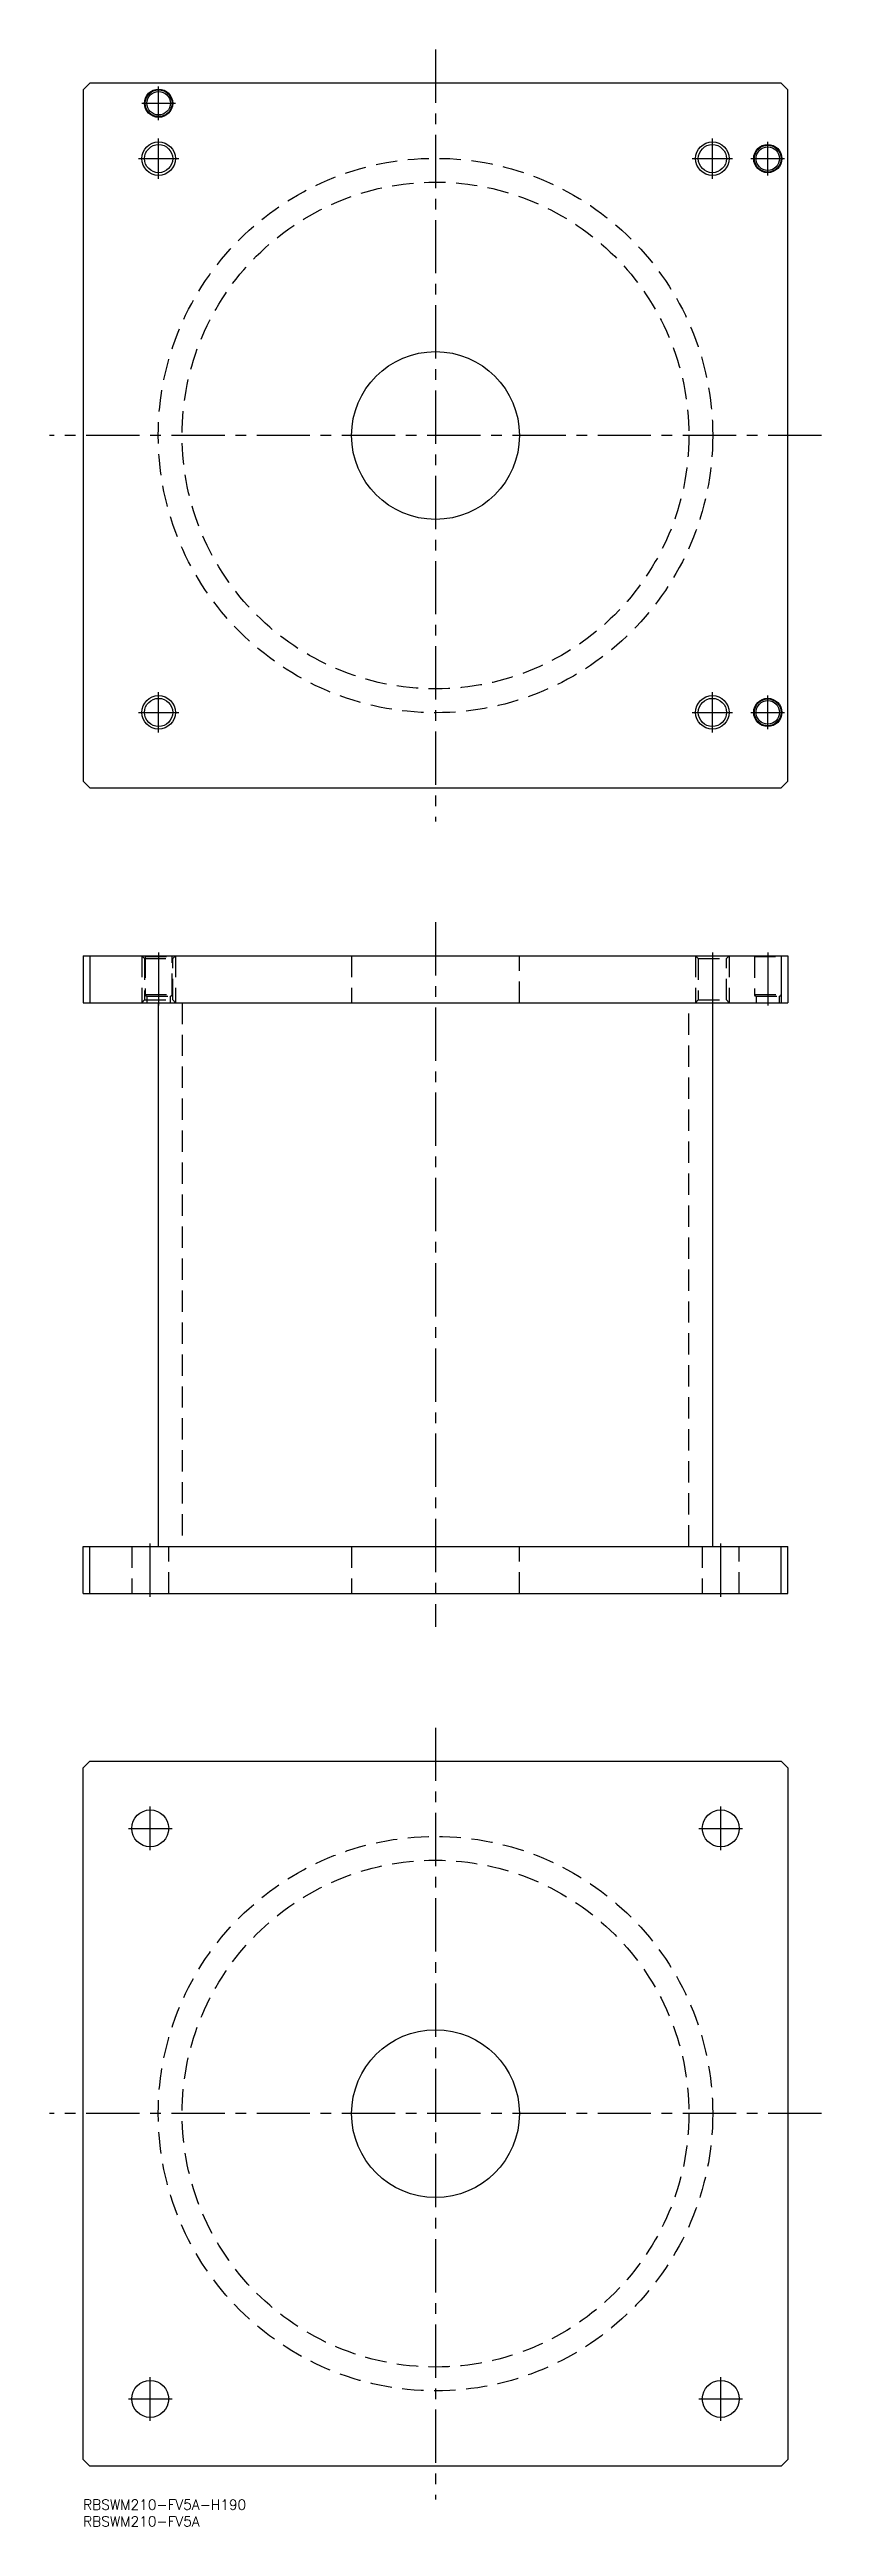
# Model space of a CAD drawing. Extents: x -10 to 220, y -8 to 730.
import ezdxf

# ---------------------------------------------------------------- set-up
doc = ezdxf.new("R2010")
doc.units = 0
doc.header["$LTSCALE"] = 0.5
doc.linetypes.add('CENTER', pattern=[50.8, 31.75, -6.35, 6.35, -6.35])
doc.linetypes.add('DASHED', pattern=[19.05, 12.7, -6.35])
doc.layers.get('0').update_dxf_attribs({"linetype": 'CONTINUOUS'})
for name, color, linetype in [('MSM_CENTER', 1, 'CENTER'), ('MSM_CONTINUOUS', 7, 'CONTINUOUS'), ('MSM_DASHED', 4, 'DASHED'), ('MSM_NARROW', 5, 'CONTINUOUS'), ('MSM_PART_NUMBER', 7, 'CONTINUOUS')]:
    doc.layers.add(name, color=color, linetype=linetype)
doc.styles.get("Standard").update_dxf_attribs({"font": 'txt.shx', "height": 3, "bigfont": 'bigfont.shx'})

msp = doc.modelspace()

# ---------------------------------------------------------------- linework, layer by layer
for p, q in [((2, 720), (0, 718)), ((208, 720), (2, 720)), ((210, 718), (208, 720))]:
    msp.add_line(p, q)
for centre, radius in [((22.5, 714), 4.2), ((22.5, 714), 4), ((22.5, 714), 3.5), ((22.5, 697.5), 4.188), ((187.5, 697.5), 4.188), ((204, 697.5), 4.2), ((204, 697.5), 4), ((204, 697.5), 3.5)]:
    msp.add_circle(centre, radius)
at = {"layer": 'MSM_CENTER'}
for p, q in [((105, 730), (105, 500)), ((22.5, 709), (22.5, 719)), ((17.5, 714), (27.5, 714)), ((22.5, 691.5), (22.5, 703.5)), ((187.5, 691.5), (187.5, 703.5)), ((204, 692.5), (204, 702.5)), ((16.5, 697.5), (28.5, 697.5)), ((181.5, 697.5), (193.5, 697.5)), ((199, 697.5), (209, 697.5)), ((220, 615), (-10, 615)), ((16.5, 532.5), (28.5, 532.5)), ((22.5, 526.5), (22.5, 538.5)), ((181.5, 532.5), (193.5, 532.5)), ((187.5, 526.5), (187.5, 538.5)), ((199, 532.5), (209, 532.5)), ((204, 527.5), (204, 537.5)), ((105, 470), (105, 260)), ((22.5, 461), (22.5, 445)), ((187.5, 461), (187.5, 445)), ((204, 461), (204, 445)), ((20, 269), (20, 285)), ((190, 269), (190, 285)), ((105, 230), (105, 0)), ((13.5, 200), (26.5, 200)), ((20, 193.5), (20, 206.5)), ((183.5, 200), (196.5, 200)), ((190, 193.5), (190, 206.5)), ((220, 115), (-10, 115)), ((13.5, 30), (26.5, 30)), ((20, 23.5), (20, 36.5)), ((183.5, 30), (196.5, 30)), ((190, 23.5), (190, 36.5))]:
    msp.add_line(p, q, dxfattribs=at)
at = {"layer": 'MSM_CONTINUOUS'}
for p, q in [((0, 718), (0, 512)), ((210, 512), (210, 718)), ((0, 512), (2, 510)), ((2, 510), (208, 510)), ((208, 510), (210, 512)), ((0, 460), (210, 460)), ((0, 460), (0, 446)), ((2, 460), (2, 446)), ((208, 460), (208, 446)), ((210, 460), (210, 446)), ((0, 446), (210, 446)), ((22.4, 446), (22.4, 284)), ((187.6, 284), (187.6, 446)), ((0, 270), (0, 284)), ((0, 284), (210, 284)), ((2, 270), (2, 284)), ((208, 270), (208, 284)), ((210, 270), (210, 284)), ((0, 270), (210, 270)), ((0, 218), (2, 220)), ((0, 12), (0, 218)), ((2, 220), (208, 220)), ((208, 220), (210, 218)), ((210, 218), (210, 12)), ((2, 10), (0, 12)), ((208, 10), (2, 10)), ((210, 12), (208, 10))]:
    msp.add_line(p, q, dxfattribs=at)
for centre, radius in [((105, 615), 25), ((22.5, 532.5), 4.188), ((187.5, 532.5), 4.188), ((204, 532.5), 4.2), ((204, 532.5), 4), ((204, 532.5), 3.5), ((20, 200), 5.5), ((190, 200), 5.5), ((105, 115), 25), ((20, 30), 5.5), ((190, 30), 5.5)]:
    msp.add_circle(centre, radius, dxfattribs=at)
at = {"layer": 'MSM_DASHED'}
for p, q in [((17.5, 460), (18.312, 459.188)), ((17.5, 460), (17.5, 446)), ((18.3, 460), (18.5, 459.8)), ((18.312, 459.188), (26.688, 459.188)), ((18.312, 459.188), (18.312, 446.812)), ((18.5, 459.8), (26.5, 459.8)), ((18.5, 459.8), (18.5, 448.4)), ((26.5, 459.8), (26.7, 460)), ((26.5, 448.4), (26.5, 459.8)), ((26.688, 459.188), (27.5, 460)), ((26.688, 446.812), (26.688, 459.188)), ((27.5, 460), (27.5, 446)), ((80, 460), (80, 446)), ((130, 446), (130, 460)), ((182.5, 460), (183.312, 459.188)), ((182.5, 460), (182.5, 446)), ((183.312, 459.188), (191.688, 459.188)), ((183.312, 459.188), (183.312, 446.812)), ((191.688, 459.188), (192.5, 460)), ((191.688, 446.812), (191.688, 459.188)), ((192.5, 460), (192.5, 446)), ((199.8, 460), (200, 459.8)), ((200, 459.8), (208, 459.8)), ((200, 459.8), (200, 448.4)), ((208, 459.8), (208.2, 460)), ((18.312, 446.812), (17.5, 446)), ((18.312, 446.812), (26.688, 446.812)), ((18.507, 448.4), (26.493, 448.4)), ((18.9, 448), (26.1, 448)), ((19, 448), (19, 446)), ((26, 446), (26, 448)), ((27.5, 446), (26.688, 446.812)), ((29.5, 446), (29.5, 284)), ((180.5, 284), (180.5, 446)), ((183.312, 446.812), (182.5, 446)), ((183.312, 446.812), (191.688, 446.812)), ((192.5, 446), (191.688, 446.812)), ((200.007, 448.4), (207.993, 448.4)), ((200.4, 448), (207.6, 448)), ((200.5, 448), (200.5, 446)), ((207.5, 446), (207.5, 448)), ((14.5, 284), (14.5, 270)), ((25.5, 270), (25.5, 284)), ((80, 284), (80, 270)), ((130, 270), (130, 284)), ((184.5, 284), (184.5, 270)), ((195.5, 270), (195.5, 284))]:
    msp.add_line(p, q, dxfattribs=at)
for centre, radius in [((105, 615), 82.6), ((105, 615), 75.5), ((105, 115), 82.6), ((105, 115), 75.5)]:
    msp.add_circle(centre, radius, dxfattribs=at)
for centre, start, end in [((18.9, 448.4), 180, 270), ((26.1, 448.4), 270, 360), ((200.4, 448.4), 180, 270), ((207.6, 448.4), 270, 360)]:
    msp.add_arc(centre, 0.4, start, end, dxfattribs=at)
at = {"layer": 'MSM_NARROW'}
for centre in [(22.5, 697.5), (187.5, 697.5), (22.5, 532.5), (187.5, 532.5)]:
    msp.add_circle(centre, 5, dxfattribs=at)

# ---------------------------------------------------------------- texts
at = {"layer": 'MSM_PART_NUMBER'}
for s, p in [('RBSWM210-FV5A-H190', (0, -3)), ('RBSWM210-FV5A', (0, -8))]:
    msp.add_text(s, height=3, dxfattribs=at).set_placement(p)

doc.saveas('drawing.dxf')
